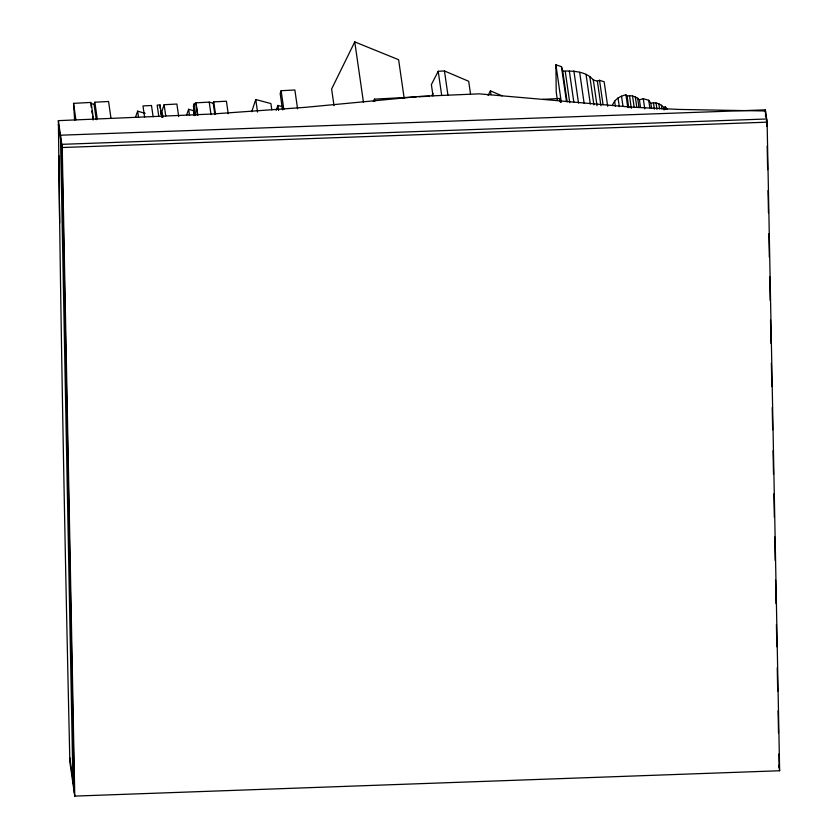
<?xml version="1.0" encoding="UTF-8"?>
<svg xmlns="http://www.w3.org/2000/svg" width="838" height="838" viewBox="0 0 838 838"><rect width="100%" height="100%" fill="white"/><g stroke="black" fill="none" stroke-linecap="round" stroke-linejoin="round"><path stroke-width="1.26" d="M765.534 116.754L765.565 114.607L765.901 116.953M214.863 114.555L213.24 103.263L209.217 102.121L196.061 102.823L194.112 103.902L193.421 106.237L194.688 115.016M276.236 110.323L277.86 105.441L282.825 106.761M251.704 111.726L255.747 99.523L270.894 103.566L271.795 109.841M158.801 116.419L157.167 105.127L160.058 104.98L160.131 108.343M297.574 108.783L294.871 89.98L281.128 90.713L280.175 93.552L282.532 109.851M178.693 116.576L176.881 104.038L164.122 104.719L161.996 111.087L162.897 117.351M194.154 115.613L193.431 110.595L194.123 108.573M96.286 119.687L94.076 104.394L94.851 102.215L108.563 101.482L110.951 118.043M135.515 117.205L137.642 111.171L145.121 113.308M186.56 115.173L188.634 109.286L193.431 110.595M213.24 103.263L213.732 101.88L226.417 101.209L228.219 113.748M404.167 98.214L398.616 59.708L354.757 41.9L331.628 89.006L334.027 105.693M373.308 101.471L374.481 99.135L416.245 96.904M488.072 95.459L490.429 90.839L502.046 95.836M612.369 105.578C614.275 99.45 619.984 96.087 625.934 94.799L627.086 96.16L628.741 107.589M470.516 93.95L468.693 81.286L444.454 70.958L438.211 71.282L431.381 84.586L433.026 95.993M431.884 95.605L433.016 93.395M627.086 96.16C631.37 94.851 636.314 96.747 639.425 99.806L643.28 98.695L648.738 100.267L650.833 103.273C655.473 101.838 660.648 103.839 663.738 107.442L665.351 106.751L667.32 109.244M557.343 99.806L556.223 92.065L555.908 64.809L561.45 66.652L562.717 71C573.14 71.031 585.804 70.968 593.314 79.956L597.368 81.16L599.537 80.291L604.156 81.778L607.686 106.29M74.613 120.159L73.545 103.357L91.08 102.425L93.468 118.975M418.864 96.768L429.307 96.213M542.951 99.355L559.92 98.465L560.475 102.32M58.43 124.338L58.367 120.651L212.276 114.01L305.524 107.316L420.666 96.36L479.252 93.846L631.904 107.17L678.675 109.422L765.503 110.983L765.576 114.67M61.844 148.022L58.43 124.265C60.828 336.918 64.987 549.529 69.868 762.119L74.76 796.1L779.633 770.75L767.116 122.17L765.335 109.851L60.462 135.201L72.99 783.771M58.367 120.651L62.232 147.519L767.116 122.17M90.724 103.441L94.076 104.394M766.393 120.316L766.728 122.673M778.848 765.272L779.633 770.75M665.351 106.751L665.707 109.296M663.738 107.442L664.105 109.977M661.465 105.263L662.02 109.076M658.857 103.807L659.59 108.888M656.06 102.98L656.982 109.328M653.451 102.749L654.363 109.097M650.833 103.273L651.566 108.353M648.738 100.267L649.838 107.893M643.28 98.695L644.747 108.856M639.425 99.806L640.525 107.421M637.645 98.172L638.923 107.065M635.319 96.988L636.786 107.159M632.564 96.066L634.209 107.505M629.474 95.595L631.307 108.301M625.934 94.799L627.767 107.505M621.545 96.255L623.001 106.416M618.035 97.816L619.313 106.709M614.621 101.178L615.354 106.258M599.537 80.291L603.067 104.802M597.368 81.16L600.898 105.672M593.314 79.956L597.033 105.756M589.805 76.499L593.891 104.876M586.034 74.383L590.308 104.059M579.655 72.278L584.117 103.242M573.862 70.863L578.513 103.116M569.348 71.083L573.81 102.037M565.283 71.701L569.746 102.665M562.717 71L567.179 101.953M561.45 66.652L566.478 101.492M555.908 64.809L561.303 102.215M490.429 90.839L490.974 94.642M444.454 70.958L447.921 95.019M438.211 71.282L441.678 95.354M374.481 99.135L374.796 101.367M354.757 41.9L363.451 102.226M281.128 90.713L283.841 109.516M277.86 105.441L278.583 110.448M255.747 99.523L257.549 112.062M213.732 101.88L215.534 114.418M209.217 102.121L211.019 114.659M196.061 102.823L197.862 115.361M195.851 103.441L197.475 114.722M194.112 103.902L195.736 115.183M188.634 109.286L189.535 115.56M164.122 104.719L165.756 116M160.058 104.98L161.86 117.519M160.487 110.846L161.032 114.607M153.124 116.775L151.5 105.494L142.994 105.944L144.618 117.236M137.642 111.171L138.553 117.446M94.851 102.215L97.229 118.776M90.902 104.708L91.269 107.264M91.824 111.077L92.19 113.633M92.557 116.178L93.112 120.002M73.545 103.357L75.933 119.918M69.774 757.562L74.215 788.453M766.801 126.528L766.655 118.986L61.771 144.335L74.299 792.916M767.179 146.137L767.629 169.664M768.037 190.572L768.467 212.8M768.865 233.708L769.326 257.235M769.703 276.844L770.153 300.371M770.531 319.98L770.991 343.507M771.369 363.116L771.819 386.643M772.227 407.561L772.657 429.779M773.055 450.697L773.516 474.224M773.893 493.833L774.343 517.36M774.721 536.969L775.181 560.496M775.559 580.106L776.009 603.632M776.417 624.54L776.847 646.768M777.245 667.677L777.706 691.203M778.083 710.813L778.512 733.041M778.911 753.949L779.183 767.556M765.335 109.851L765.387 112.47M62.232 147.519L74.76 796.1M58.88 155.501L59.655 222.929M559.92 98.465L559.931 101.063"/></g></svg>
